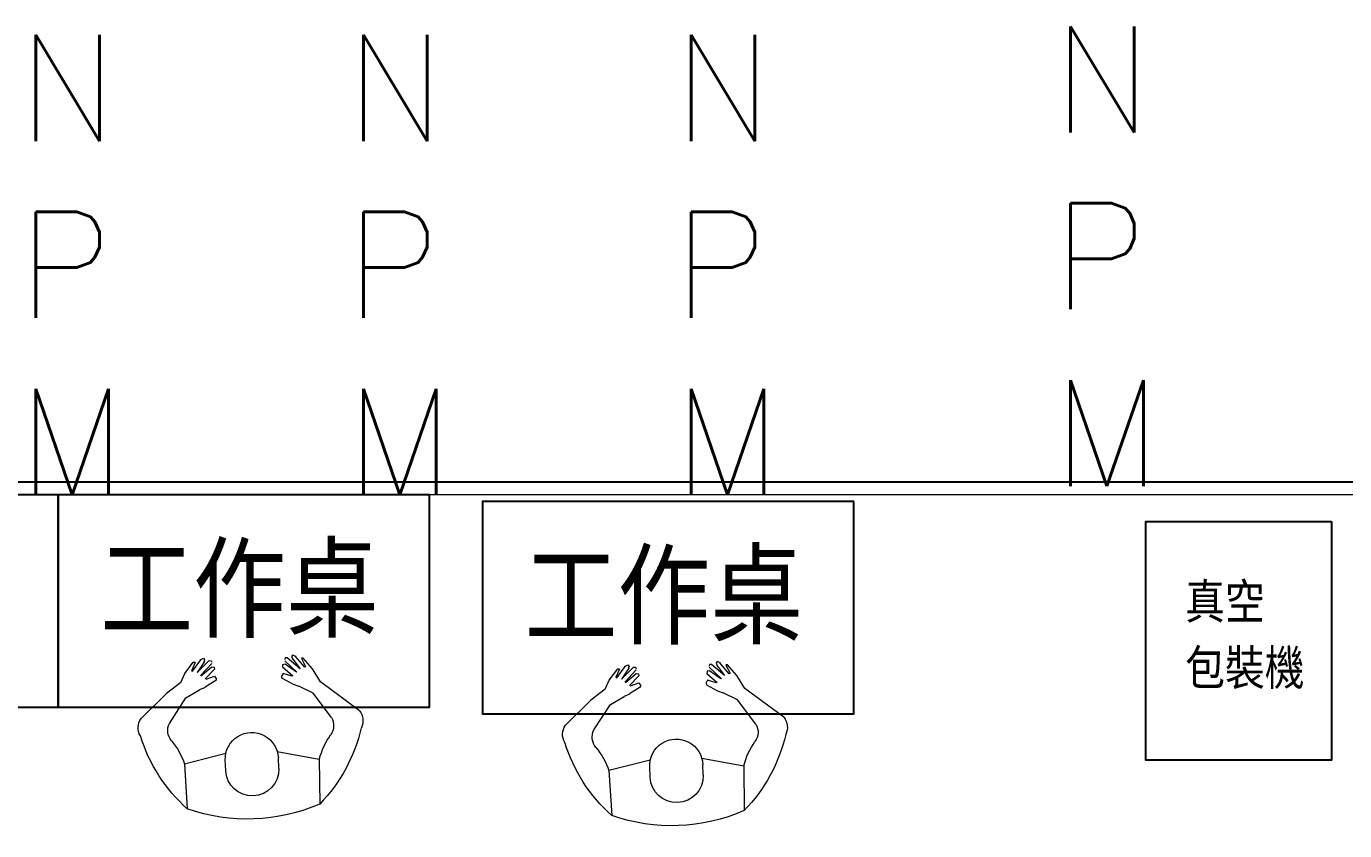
# Model space of a CAD drawing. Extents: x -80 to 56020, y 18240 to 42185.
# Drawn here: x 3393 to 3890, y 21133.4 to 21436.7 of the extents above; entities that cross this region are included whole.
import ezdxf

# ---------------------------------------------------------------- set-up
doc = ezdxf.new("R2010")
doc.units = 0
doc.header["$LTSCALE"] = 200
doc.linetypes.add('HIDDEN', pattern=[0.3, 0.2, -0.1])
doc.layers.add('2', color=2, linetype='Continuous', lineweight=9)
for name, color, linetype in [('SMT Line', 5, 'Continuous'), ('緯穎新設隔間', 151, 'Continuous'), ('緯穎生產設備', 7, 'Continuous')]:
    doc.layers.add(name, color=color, linetype=linetype)
doc.styles.add('C1', font='SIMPLEX.shx', dxfattribs={"bigfont": 'CHINESET.shx'})
doc.styles.add('CCAD', font='TXT', dxfattribs={"bigfont": 'CCAD'})

# ---------------------------------------------------------------- blocks, each defined once
blk = doc.blocks.new('MAN')
at = {"layer": '2', "color": 0}
for p, q in [((60858.56, -155354.43, 0), (60869.97, -155368.72, 0)), ((60856.4, -155365.03, 0), (60865.75, -155371.64, 0)), ((60869.97, -155368.72, 0), (60874.98, -155371.51, 0)), ((60840.87, -155370.19, 0), (60823.93, -155370.61, 0)), ((60844.27, -155385.91, 0), (60840.87, -155370.19, 0)), ((60865.75, -155371.64, 0), (60868.58, -155376.89, 0)), ((60874.98, -155371.51, 0), (60879.09, -155374.89, 0)), ((60869.42, -155379.04, 0), (60868.58, -155376.89, 0)), ((60873.9, -155377.6, 0), (60877.07, -155381.77, 0)), ((60878.42, -155381.82, 0), (60873.97, -155377.41, 0)), ((60879.25, -155379.09, 0), (60875.15, -155376.17, 0)), ((60875.15, -155376.17, 0), (60879.5, -155380.89, 0)), ((60875.93, -155374.08, 0), (60875.72, -155374.41, 0)), ((60875.72, -155374.41, 0), (60879.91, -155377.79, 0)), ((60879.01, -155375.53, 0), (60875.93, -155374.08, 0)), ((60879.83, -155379.2, 0), (60878.62, -155378.73, 0)), ((60879.09, -155374.89, 0), (60879.09, -155375.56, 0)), ((60879.09, -155375.56, 0), (60879.09, -155375.56, 0)), ((60880.44, -155378.8, 0), (60879.83, -155379.2, 0)), ((60879.9, -155377.52, 0), (60880.44, -155378.8, 0)), ((60871.9, -155383.13, 0), (60869.5, -155378.97, 0)), ((60872.34, -155383.25, 0), (60871.8, -155383.11, 0)), ((60873.57, -155382.65, 0), (60872.34, -155383.38, 0)), ((60872.52, -155379.46, 0), (60873.57, -155382.65, 0)), ((60876.13, -155382.78, 0), (60872.65, -155379.08, 0)), ((60876.94, -155382.71, 0), (60876.13, -155382.78, 0)), ((60877.07, -155381.77, 0), (60876.94, -155382.71, 0)), ((60879.43, -155381.63, 0), (60878.82, -155381.84, 0)), ((60879.5, -155380.89, 0), (60879.43, -155381.63, 0)), ((60837.88, -155385.61, 0), (60841.85, -155385.61, 0)), ((60837.88, -155405.61, 0), (60841.85, -155405.61, 0)), ((60844.27, -155405.31, 0), (60840.87, -155421.03, 0)), ((60871.9, -155408.09, 0), (60869.5, -155412.25, 0)), ((60872.34, -155407.97, 0), (60871.8, -155408.11, 0)), ((60873.57, -155408.57, 0), (60872.34, -155407.84, 0)), ((60872.52, -155411.76, 0), (60873.57, -155408.57, 0)), ((60876.13, -155408.44, 0), (60872.65, -155412.14, 0)), ((60876.94, -155408.51, 0), (60876.13, -155408.44, 0)), ((60877.07, -155409.45, 0), (60876.94, -155408.51, 0)), ((60869.42, -155412.18, 0), (60868.58, -155414.33, 0)), ((60873.9, -155413.62, 0), (60877.07, -155409.45, 0)), ((60878.42, -155409.4, 0), (60873.97, -155413.81, 0)), ((60875.15, -155415.05, 0), (60879.5, -155410.33, 0)), ((60879.25, -155412.13, 0), (60875.15, -155415.05, 0)), ((60875.72, -155416.81, 0), (60879.91, -155413.43, 0)), ((60879.83, -155412.02, 0), (60878.62, -155412.49, 0)), ((60879.43, -155409.59, 0), (60878.82, -155409.38, 0)), ((60879.5, -155410.33, 0), (60879.43, -155409.59, 0)), ((60880.44, -155412.42, 0), (60879.83, -155412.02, 0)), ((60879.9, -155413.7, 0), (60880.44, -155412.42, 0)), ((60865.75, -155419.58, 0), (60868.58, -155414.33, 0)), ((60874.98, -155419.71, 0), (60879.09, -155416.33, 0)), ((60875.93, -155417.14, 0), (60875.72, -155416.81, 0)), ((60879.01, -155415.69, 0), (60875.93, -155417.14, 0)), ((60879.09, -155415.66, 0), (60879.09, -155415.66, 0)), ((60879.09, -155416.33, 0), (60879.09, -155415.66, 0)), ((60840.87, -155421.03, 0), (60823.93, -155420.61, 0)), ((60856.4, -155426.19, 0), (60865.75, -155419.58, 0)), ((60871.6, -155421.34, 0), (60867.69, -155426.92, 0)), ((60871.6, -155421.34, 0), (60874.98, -155419.71, 0)), ((60858.56, -155436.79, 0), (60867.69, -155426.92, 0))]:
    blk.add_line(p, q, dxfattribs=at)
for centre, radius, start, end in [((60868.18, -155413.2, 0), 61.41, 105.1858, 136.0975), ((60854.93, -155359.21, 0), 6, 52.8107, 118.216), ((60832.34, -155342.48, 0), 28.98, 287.1051, 307.0444), ((60853.55, -155370.31, 0), 6, 61.666, 128.6143), ((60887.69, -155395.61, 0), 68.48, 158.5887, 201.4113), ((60837.88, -155395.61, 0), 10, 90, 270), ((60841.85, -155395.61, 0), 10, 270, 90), ((60868.18, -155378.02, 0), 61.41, 223.9025, 254.8142), ((60832.34, -155448.74, 0), 28.98, 52.9556, 72.8949), ((60853.55, -155420.91, 0), 6, 231.3857, 298.334), ((60854.93, -155432.01, 0), 6, 241.784, 307.1893)]:
    blk.add_arc(centre, radius, start, end, dxfattribs=at)

msp = doc.modelspace()

# ---------------------------------------------------------------- linework, layer by layer
at = {"layer": '緯穎新設隔間', "color": 143, "true_color": 0x7aafdf}
msp.add_line((2310, 21265), (4090, 21265), dxfattribs=at)
at = {"layer": '緯穎新設隔間', "lineweight": 20}
msp.add_lwpolyline([(4090, 21260), (2315, 21260)], dxfattribs=at)
at = {"layer": '緯穎生產設備'}
for points in [[(3405, 21260), (3265, 21260), (3265, 21180), (3405, 21180)], [(3545, 21260), (3405, 21260), (3405, 21180), (3545, 21180)], [(3705, 21257.5), (3565, 21257.5), (3565, 21177.5), (3705, 21177.5)], [(3885, 21250), (3885, 21160), (3815, 21160), (3815, 21250)]]:
    msp.add_lwpolyline(points, close=True, dxfattribs=at)

# ---------------------------------------------------------------- block references
at = {"layer": '緯穎生產設備', "color": 0, "linetype": 'ByBlock', "lineweight": 20, "xscale": -1, "rotation": 272.0916699448607}
for p in [(160990.715, -33969.137, 0), (161150.715, -33971.637, 0)]:
    msp.add_blockref('MAN', p, dxfattribs=at)

# ---------------------------------------------------------------- texts
at = {"layer": 'SMT Line', "color": 1, "linetype": 'HIDDEN', "lineweight": 25, "insert": (3779.832, 21436.694, 10.922), "char_height": 40, "attachment_point": 1, "style": 'CCAD'}
msp.add_mtext('{\\C7;N\\PP\\PM}', dxfattribs=at)
at = {"layer": 'SMT Line', "color": 0, "linetype": 'HIDDEN', "lineweight": 25, "char_height": 40, "attachment_point": 1, "style": 'CCAD'}
for insert in [(3389.728, 21433.446, 10.922), (3513.261, 21433.446, 10.922), (3636.794, 21433.446, 10.922)]:
    msp.add_mtext('{\\C7;N\\PP\\PM}', dxfattribs=dict(at, insert=insert))
at = {"layer": '緯穎生產設備', "attachment_point": 1, "style": 'C1'}
for s, width, insert, char_height in [('工作桌', 106.85926, (3420.868, 21241.076), 35), ('工作桌', 106.85926, (3580.868, 21238.576), 35), ('\\pxr2.81401;真空\\P\\pr1.81401;包裝機', 72.41775, (3829.877, 21226.88), 15)]:
    msp.add_mtext_dynamic_manual_height_columns(s, width=width, gutter_width=1069.173, heights=[0], dxfattribs=dict(at, insert=insert, char_height=char_height))

doc.saveas('drawing.dxf')
